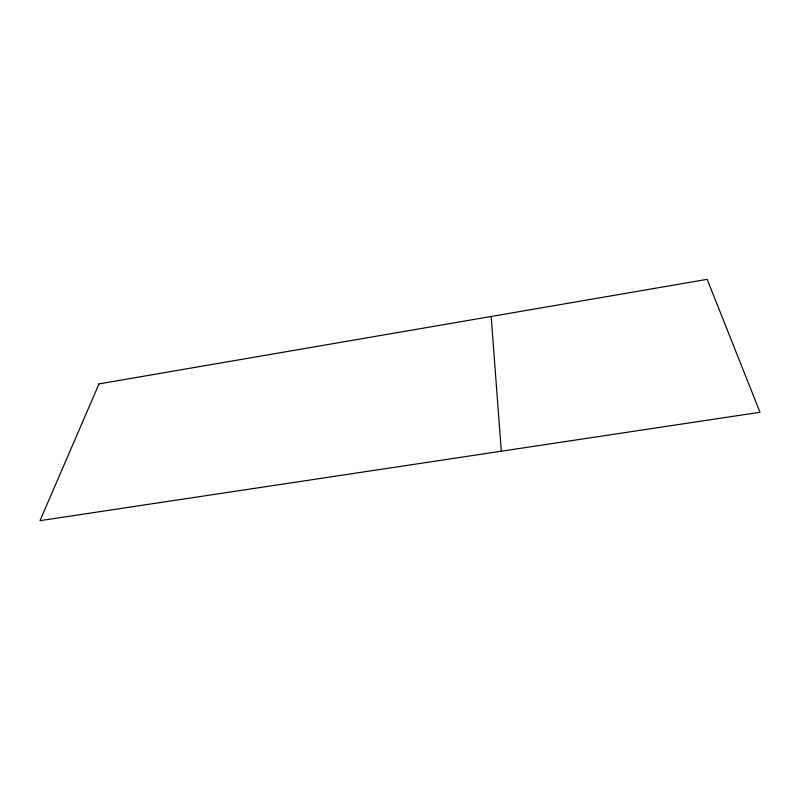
<?xml version="1.0" encoding="UTF-8"?>
<svg xmlns="http://www.w3.org/2000/svg" width="800" height="800" viewBox="0 0 800 800"><rect width="100%" height="100%" fill="white"/><g stroke="black" fill="none" stroke-linecap="round" stroke-linejoin="round"><path stroke-width="1.2" d="M491.16 316.48L501.31 451.21M99.01 383.89L40 520.66L760 412.27L707.17 279.34L99.01 383.89"/></g></svg>
